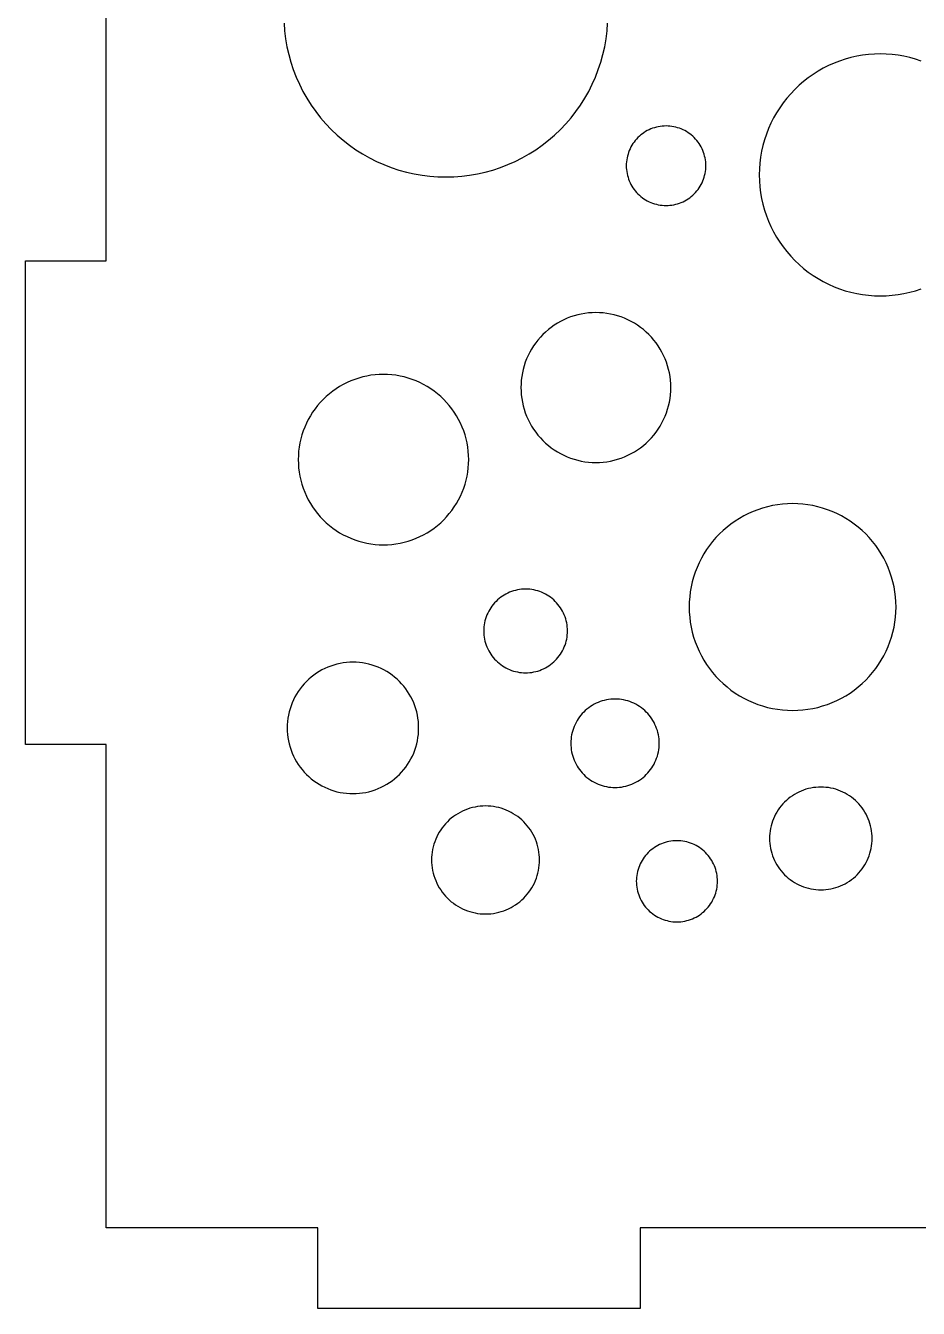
# Model space of a CAD drawing. Header units: millimetres. Extents: x 0 to 375, y -239 to 0.
# Drawn here: x 285 to 329.3, y -128 to -64.3 of the extents above; entities that cross this region are included whole.
import ezdxf

# ---------------------------------------------------------------- set-up
doc = ezdxf.new("R2010")
doc.units = ezdxf.units.MM
doc.layers.add('CUT', color=1, linetype='Continuous')

msp = doc.modelspace()

# ---------------------------------------------------------------- linework, layer by layer
at = {"layer": 'CUT'}
for points in [[(371, -52), (371, -76), (375, -76), (375, -100), (371, -100), (371, -124), (360.5, -124), (360.5, -128), (360.5, -128), (344.5, -128), (344.5, -124), (315.5, -124), (315.5, -128), (299.5, -128), (299.5, -124), (289, -124), (289, -100), (285, -100), (285, -76), (289, -76), (289, -52)], [(297.825, -64.186), (297.854, -64.58), (297.902, -64.971), (297.97, -65.36), (298.056, -65.745), (298.161, -66.125), (298.285, -66.5), (298.427, -66.868), (298.587, -67.229), (298.764, -67.581), (298.959, -67.924), (299.17, -68.258), (299.397, -68.58), (299.64, -68.891), (299.898, -69.19), (300.17, -69.476), (300.455, -69.748), (300.754, -70.006), (301.065, -70.248), (301.388, -70.476), (301.721, -70.687), (302.065, -70.881), (302.417, -71.059), (302.778, -71.218), (303.146, -71.36), (303.521, -71.484), (303.901, -71.59), (304.286, -71.676), (304.675, -71.743), (305.066, -71.792), (305.46, -71.821), (305.854, -71.83), (306.249, -71.821), (306.642, -71.792), (307.034, -71.743), (307.422, -71.676), (307.807, -71.59), (308.188, -71.484), (308.562, -71.36), (308.93, -71.218), (309.291, -71.059), (309.644, -70.881), (309.987, -70.687), (310.32, -70.476), (310.643, -70.248), (310.954, -70.006), (311.253, -69.748), (311.538, -69.476), (311.81, -69.19), (312.068, -68.891), (312.311, -68.58), (312.538, -68.258), (312.749, -67.924), (312.944, -67.581), (313.121, -67.229), (313.281, -66.868), (313.423, -66.5), (313.547, -66.125), (313.652, -65.745), (313.652, -65.745), (313.738, -65.36), (313.806, -64.971), (313.854, -64.58), (313.883, -64.186)], [(329.443, -66.073), (329.163, -65.981), (328.879, -65.902), (328.591, -65.837), (328.301, -65.787), (328.008, -65.751), (327.714, -65.729), (327.419, -65.722), (327.125, -65.729), (326.831, -65.751), (326.538, -65.787), (326.248, -65.837), (325.96, -65.902), (325.676, -65.981), (325.396, -66.073), (325.121, -66.179), (324.852, -66.299), (324.589, -66.431), (324.332, -66.576), (324.083, -66.734), (323.842, -66.904), (323.61, -67.085), (323.386, -67.278), (323.173, -67.481), (322.97, -67.694), (322.777, -67.918), (322.596, -68.15), (322.426, -68.391), (322.268, -68.64), (322.123, -68.896), (321.991, -69.16), (321.871, -69.429), (321.765, -69.704), (321.673, -69.984), (321.594, -70.268), (321.529, -70.556), (321.479, -70.846), (321.443, -71.139), (321.421, -71.433), (321.414, -71.727), (321.421, -72.022), (321.443, -72.316), (321.479, -72.609), (321.529, -72.899), (321.594, -73.187), (321.673, -73.471), (321.765, -73.751), (321.871, -74.026), (321.991, -74.295), (322.123, -74.558), (322.268, -74.815), (322.426, -75.064), (322.596, -75.305), (322.777, -75.537), (322.97, -75.76), (323.173, -75.974), (323.386, -76.177), (323.61, -76.37), (323.842, -76.551), (324.083, -76.721), (324.332, -76.878), (324.589, -77.024), (324.852, -77.156), (325.121, -77.276), (325.396, -77.382), (325.676, -77.474), (325.96, -77.553), (326.248, -77.617), (326.538, -77.668), (326.831, -77.704), (327.125, -77.726), (327.419, -77.733), (327.714, -77.726), (328.008, -77.704), (328.301, -77.668), (328.591, -77.617), (328.879, -77.553), (329.163, -77.474), (329.443, -77.382)]]:
    msp.add_lwpolyline(points, dxfattribs=at)
for points in [[(318.722, -71.657), (318.739, -71.561), (318.751, -71.465), (318.758, -71.368), (318.76, -71.272), (318.758, -71.175), (318.751, -71.078), (318.739, -70.982), (318.722, -70.886), (318.701, -70.792), (318.675, -70.698), (318.645, -70.606), (318.61, -70.516), (318.571, -70.427), (318.527, -70.341), (318.479, -70.256), (318.428, -70.175), (318.372, -70.095), (318.312, -70.019), (318.249, -69.946), (318.182, -69.875), (318.112, -69.808), (318.038, -69.745), (317.962, -69.686), (317.883, -69.63), (317.801, -69.578), (317.717, -69.53), (317.63, -69.487), (317.541, -69.447), (317.451, -69.412), (317.359, -69.382), (317.265, -69.356), (317.171, -69.335), (317.075, -69.318), (316.979, -69.306), (316.883, -69.299), (316.786, -69.297), (316.689, -69.299), (316.592, -69.306), (316.496, -69.318), (316.4, -69.335), (316.306, -69.356), (316.212, -69.382), (316.12, -69.412), (316.03, -69.447), (315.941, -69.487), (315.855, -69.53), (315.771, -69.578), (315.689, -69.63), (315.609, -69.686), (315.533, -69.745), (315.46, -69.808), (315.389, -69.875), (315.323, -69.946), (315.259, -70.019), (315.2, -70.095), (315.144, -70.175), (315.092, -70.256), (315.044, -70.341), (315.001, -70.427), (314.961, -70.516), (314.927, -70.606), (314.896, -70.698), (314.87, -70.792), (314.849, -70.886), (314.832, -70.982), (314.821, -71.078), (314.813, -71.175), (314.811, -71.272), (314.813, -71.368), (314.821, -71.465), (314.832, -71.561), (314.849, -71.657), (314.87, -71.751), (314.896, -71.845), (314.927, -71.937), (314.961, -72.027), (315.001, -72.116), (315.044, -72.202), (315.092, -72.287), (315.144, -72.369), (315.2, -72.448), (315.259, -72.524), (315.323, -72.598), (315.389, -72.668), (315.46, -72.735), (315.533, -72.798), (315.609, -72.858), (315.689, -72.913), (315.771, -72.965), (315.855, -73.013), (315.941, -73.057), (316.03, -73.096), (316.12, -73.131), (316.212, -73.161), (316.306, -73.187), (316.4, -73.208), (316.496, -73.225), (316.592, -73.237), (316.689, -73.244), (316.786, -73.246), (316.883, -73.244), (316.979, -73.237), (317.075, -73.225), (317.171, -73.208), (317.265, -73.187), (317.359, -73.161), (317.451, -73.131), (317.541, -73.096), (317.63, -73.057), (317.717, -73.013), (317.801, -72.965), (317.883, -72.913), (317.962, -72.858), (318.038, -72.798), (318.112, -72.735), (318.182, -72.668), (318.249, -72.598), (318.312, -72.524), (318.372, -72.448), (318.428, -72.369), (318.479, -72.287), (318.527, -72.202), (318.571, -72.116), (318.61, -72.027), (318.645, -71.937), (318.675, -71.845), (318.701, -71.751), (318.722, -71.657)], [(316.95, -83.01), (316.981, -82.83), (317.004, -82.649), (317.017, -82.467), (317.022, -82.284), (317.017, -82.101), (317.004, -81.919), (316.981, -81.738), (316.95, -81.558), (316.91, -81.38), (316.861, -81.204), (316.804, -81.031), (316.738, -80.86), (316.664, -80.693), (316.582, -80.53), (316.492, -80.372), (316.395, -80.217), (316.29, -80.068), (316.177, -79.924), (316.058, -79.786), (315.932, -79.654), (315.8, -79.528), (315.662, -79.408), (315.518, -79.296), (315.368, -79.191), (315.214, -79.093), (315.055, -79.003), (314.892, -78.921), (314.725, -78.847), (314.555, -78.781), (314.381, -78.724), (314.205, -78.675), (314.027, -78.635), (313.847, -78.604), (313.666, -78.582), (313.484, -78.568), (313.302, -78.564), (313.119, -78.568), (312.937, -78.582), (312.756, -78.604), (312.576, -78.635), (312.398, -78.675), (312.222, -78.724), (312.048, -78.781), (311.878, -78.847), (311.711, -78.921), (311.548, -79.003), (311.389, -79.093), (311.235, -79.191), (311.086, -79.296), (310.942, -79.408), (310.803, -79.528), (310.671, -79.654), (310.545, -79.786), (310.426, -79.924), (310.314, -80.068), (310.208, -80.217), (310.111, -80.372), (310.021, -80.53), (309.939, -80.693), (309.865, -80.86), (309.799, -81.031), (309.742, -81.204), (309.693, -81.38), (309.653, -81.558), (309.622, -81.738), (309.599, -81.919), (309.586, -82.101), (309.581, -82.284), (309.586, -82.467), (309.599, -82.649), (309.622, -82.83), (309.653, -83.01), (309.693, -83.188), (309.742, -83.364), (309.799, -83.537), (309.865, -83.708), (309.939, -83.875), (310.021, -84.038), (310.111, -84.197), (310.208, -84.351), (310.314, -84.5), (310.426, -84.644), (310.545, -84.782), (310.671, -84.915), (310.803, -85.04), (310.942, -85.16), (311.086, -85.272), (311.235, -85.377), (311.389, -85.475), (311.548, -85.565), (311.711, -85.647), (311.878, -85.721), (312.048, -85.787), (312.222, -85.844), (312.398, -85.893), (312.576, -85.933), (312.756, -85.964), (312.937, -85.986), (313.119, -86), (313.302, -86.004), (313.484, -86), (313.666, -85.986), (313.847, -85.964), (314.027, -85.933), (314.205, -85.893), (314.381, -85.844), (314.555, -85.787), (314.725, -85.721), (314.892, -85.647), (315.055, -85.565), (315.214, -85.475), (315.368, -85.377), (315.518, -85.272), (315.662, -85.16), (315.8, -85.04), (315.932, -84.915), (316.058, -84.782), (316.177, -84.644), (316.29, -84.5), (316.395, -84.351), (316.492, -84.197), (316.582, -84.038), (316.664, -83.875), (316.738, -83.708), (316.804, -83.537), (316.861, -83.364), (316.91, -83.188), (316.95, -83.01)], [(306.907, -86.687), (306.943, -86.482), (306.968, -86.276), (306.983, -86.069), (306.989, -85.861), (306.983, -85.654), (306.968, -85.447), (306.943, -85.241), (306.907, -85.036), (306.862, -84.834), (306.806, -84.633), (306.741, -84.436), (306.667, -84.243), (306.582, -84.053), (306.489, -83.867), (306.387, -83.687), (306.276, -83.511), (306.156, -83.342), (306.028, -83.178), (305.893, -83.021), (305.75, -82.87), (305.599, -82.727), (305.442, -82.592), (305.278, -82.464), (305.109, -82.344), (304.933, -82.233), (304.753, -82.131), (304.567, -82.038), (304.377, -81.953), (304.184, -81.879), (303.986, -81.814), (303.786, -81.758), (303.584, -81.713), (303.379, -81.677), (303.173, -81.652), (302.966, -81.636), (302.759, -81.631), (302.551, -81.636), (302.344, -81.652), (302.138, -81.677), (301.933, -81.713), (301.731, -81.758), (301.531, -81.814), (301.334, -81.879), (301.14, -81.953), (300.95, -82.038), (300.765, -82.131), (300.584, -82.233), (300.409, -82.344), (300.239, -82.464), (300.075, -82.592), (299.918, -82.727), (299.768, -82.87), (299.624, -83.021), (299.489, -83.178), (299.361, -83.342), (299.242, -83.511), (299.13, -83.687), (299.028, -83.867), (298.935, -84.053), (298.851, -84.243), (298.776, -84.436), (298.711, -84.633), (298.655, -84.834), (298.61, -85.036), (298.574, -85.241), (298.549, -85.447), (298.534, -85.654), (298.529, -85.861), (298.534, -86.069), (298.549, -86.276), (298.574, -86.482), (298.61, -86.687), (298.655, -86.889), (298.711, -87.089), (298.776, -87.286), (298.851, -87.48), (298.935, -87.67), (299.028, -87.855), (299.13, -88.036), (299.242, -88.211), (299.361, -88.381), (299.489, -88.545), (299.624, -88.702), (299.768, -88.852), (299.918, -88.996), (300.075, -89.131), (300.239, -89.259), (300.409, -89.378), (300.584, -89.489), (300.765, -89.592), (300.95, -89.685), (301.14, -89.769), (301.334, -89.844), (301.531, -89.909), (301.731, -89.965), (301.933, -90.01), (302.138, -90.045), (302.344, -90.071), (302.551, -90.086), (302.759, -90.091), (302.966, -90.086), (303.173, -90.071), (303.379, -90.045), (303.584, -90.01), (303.786, -89.965), (303.986, -89.909), (304.184, -89.844), (304.377, -89.769), (304.567, -89.685), (304.753, -89.592), (304.933, -89.489), (305.109, -89.378), (305.278, -89.259), (305.442, -89.131), (305.599, -88.996), (305.75, -88.852), (305.893, -88.702), (306.028, -88.545), (306.156, -88.381), (306.276, -88.211), (306.387, -88.036), (306.489, -87.855), (306.582, -87.67), (306.667, -87.48), (306.741, -87.286), (306.806, -87.089), (306.862, -86.889), (306.907, -86.687)], [(328.101, -94.183), (328.144, -93.935), (328.175, -93.685), (328.193, -93.434), (328.199, -93.182), (328.193, -92.93), (328.175, -92.679), (328.144, -92.428), (328.101, -92.18), (328.045, -91.934), (327.978, -91.692), (327.899, -91.452), (327.809, -91.217), (327.706, -90.987), (327.593, -90.762), (327.469, -90.543), (327.334, -90.33), (327.189, -90.124), (327.034, -89.925), (326.87, -89.734), (326.696, -89.552), (326.513, -89.378), (326.323, -89.214), (326.124, -89.059), (325.918, -88.914), (325.705, -88.779), (325.486, -88.655), (325.261, -88.541), (325.03, -88.439), (324.795, -88.348), (324.556, -88.269), (324.313, -88.202), (324.067, -88.147), (323.819, -88.104), (323.569, -88.073), (323.318, -88.055), (323.066, -88.048), (322.814, -88.055), (322.563, -88.073), (322.313, -88.104), (322.065, -88.147), (321.819, -88.202), (321.576, -88.269), (321.337, -88.348), (321.102, -88.439), (320.871, -88.541), (320.646, -88.655), (320.427, -88.779), (320.214, -88.914), (320.008, -89.059), (319.81, -89.214), (319.619, -89.378), (319.436, -89.552), (319.263, -89.734), (319.098, -89.925), (318.943, -90.124), (318.798, -90.33), (318.663, -90.543), (318.539, -90.762), (318.426, -90.987), (318.324, -91.217), (318.233, -91.452), (318.154, -91.692), (318.087, -91.934), (318.031, -92.18), (317.988, -92.428), (317.957, -92.679), (317.939, -92.93), (317.933, -93.182), (317.939, -93.434), (317.957, -93.685), (317.988, -93.935), (318.031, -94.183), (318.087, -94.429), (318.154, -94.672), (318.233, -94.911), (318.324, -95.146), (318.426, -95.376), (318.539, -95.601), (318.663, -95.821), (318.798, -96.034), (318.943, -96.24), (319.098, -96.438), (319.263, -96.629), (319.436, -96.811), (319.619, -96.985), (319.81, -97.15), (320.008, -97.305), (320.214, -97.45), (320.427, -97.585), (320.646, -97.709), (320.871, -97.822), (321.102, -97.924), (321.337, -98.015), (321.576, -98.094), (321.819, -98.161), (322.065, -98.216), (322.313, -98.259), (322.563, -98.29), (322.814, -98.309), (323.066, -98.315), (323.318, -98.309), (323.569, -98.29), (323.819, -98.259), (324.067, -98.216), (324.313, -98.161), (324.556, -98.094), (324.795, -98.015), (325.03, -97.924), (325.261, -97.822), (325.486, -97.709), (325.705, -97.585), (325.918, -97.45), (326.124, -97.305), (326.323, -97.15), (326.513, -96.985), (326.696, -96.811), (326.87, -96.629), (327.034, -96.438), (327.189, -96.24), (327.334, -96.034), (327.469, -95.821), (327.593, -95.601), (327.706, -95.376), (327.809, -95.146), (327.899, -94.911), (327.978, -94.672), (328.045, -94.429), (328.101, -94.183)], [(311.83, -94.873), (311.852, -94.774), (311.87, -94.673), (311.882, -94.572), (311.89, -94.47), (311.892, -94.368), (311.89, -94.266), (311.882, -94.165), (311.87, -94.063), (311.852, -93.963), (311.83, -93.863), (311.803, -93.765), (311.771, -93.668), (311.734, -93.573), (311.693, -93.48), (311.647, -93.389), (311.597, -93.3), (311.542, -93.214), (311.483, -93.13), (311.421, -93.05), (311.354, -92.973), (311.284, -92.899), (311.21, -92.828), (311.132, -92.762), (311.052, -92.699), (310.969, -92.64), (310.882, -92.586), (310.794, -92.536), (310.703, -92.49), (310.609, -92.448), (310.514, -92.412), (310.417, -92.38), (310.319, -92.352), (310.22, -92.33), (310.119, -92.313), (310.018, -92.3), (309.916, -92.293), (309.814, -92.29), (309.712, -92.293), (309.61, -92.3), (309.509, -92.313), (309.409, -92.33), (309.309, -92.352), (309.211, -92.38), (309.114, -92.412), (309.019, -92.448), (308.926, -92.49), (308.835, -92.536), (308.746, -92.586), (308.66, -92.64), (308.576, -92.699), (308.496, -92.762), (308.419, -92.828), (308.345, -92.899), (308.274, -92.973), (308.208, -93.05), (308.145, -93.13), (308.086, -93.214), (308.032, -93.3), (307.982, -93.389), (307.936, -93.48), (307.894, -93.573), (307.858, -93.668), (307.826, -93.765), (307.798, -93.863), (307.776, -93.963), (307.759, -94.063), (307.746, -94.165), (307.739, -94.266), (307.736, -94.368), (307.739, -94.47), (307.746, -94.572), (307.759, -94.673), (307.776, -94.774), (307.798, -94.873), (307.826, -94.971), (307.858, -95.068), (307.894, -95.163), (307.936, -95.257), (307.982, -95.348), (308.032, -95.437), (308.086, -95.523), (308.145, -95.606), (308.208, -95.686), (308.274, -95.764), (308.345, -95.838), (308.419, -95.908), (308.496, -95.975), (308.576, -96.037), (308.66, -96.096), (308.746, -96.151), (308.835, -96.201), (308.926, -96.247), (309.019, -96.288), (309.114, -96.325), (309.211, -96.357), (309.309, -96.384), (309.409, -96.406), (309.509, -96.424), (309.61, -96.436), (309.712, -96.444), (309.814, -96.446), (309.916, -96.444), (310.018, -96.436), (310.119, -96.424), (310.22, -96.406), (310.319, -96.384), (310.417, -96.357), (310.514, -96.325), (310.609, -96.288), (310.703, -96.247), (310.794, -96.201), (310.882, -96.151), (310.969, -96.096), (311.052, -96.037), (311.132, -95.975), (311.21, -95.908), (311.284, -95.838), (311.354, -95.764), (311.421, -95.686), (311.483, -95.606), (311.542, -95.523), (311.597, -95.437), (311.647, -95.348), (311.693, -95.257), (311.734, -95.163), (311.771, -95.068), (311.803, -94.971), (311.83, -94.873)], [(304.408, -99.976), (304.443, -99.82), (304.471, -99.663), (304.49, -99.504), (304.502, -99.344), (304.506, -99.184), (304.502, -99.024), (304.49, -98.864), (304.471, -98.705), (304.443, -98.548), (304.408, -98.391), (304.366, -98.237), (304.315, -98.085), (304.258, -97.936), (304.193, -97.789), (304.121, -97.646), (304.042, -97.507), (303.956, -97.372), (303.864, -97.241), (303.766, -97.115), (303.661, -96.994), (303.551, -96.878), (303.435, -96.767), (303.314, -96.663), (303.187, -96.564), (303.057, -96.472), (302.921, -96.386), (302.782, -96.307), (302.639, -96.236), (302.493, -96.171), (302.343, -96.113), (302.191, -96.063), (302.037, -96.02), (301.881, -95.985), (301.723, -95.958), (301.564, -95.938), (301.405, -95.926), (301.245, -95.922), (301.085, -95.926), (300.925, -95.938), (300.766, -95.958), (300.608, -95.985), (300.452, -96.02), (300.298, -96.063), (300.146, -96.113), (299.996, -96.171), (299.85, -96.236), (299.707, -96.307), (299.568, -96.386), (299.433, -96.472), (299.302, -96.564), (299.175, -96.663), (299.054, -96.767), (298.938, -96.878), (298.828, -96.994), (298.723, -97.115), (298.625, -97.241), (298.533, -97.372), (298.447, -97.507), (298.368, -97.646), (298.296, -97.789), (298.231, -97.936), (298.174, -98.085), (298.123, -98.237), (298.081, -98.391), (298.046, -98.548), (298.018, -98.705), (297.999, -98.864), (297.987, -99.024), (297.983, -99.184), (297.987, -99.344), (297.999, -99.504), (298.018, -99.663), (298.046, -99.82), (298.081, -99.976), (298.123, -100.131), (298.174, -100.283), (298.231, -100.432), (298.296, -100.578), (298.368, -100.721), (298.447, -100.861), (298.533, -100.996), (298.625, -101.127), (298.723, -101.253), (298.828, -101.374), (298.938, -101.49), (299.054, -101.601), (299.175, -101.705), (299.302, -101.804), (299.433, -101.896), (299.568, -101.982), (299.707, -102.06), (299.85, -102.132), (299.996, -102.197), (300.146, -102.255), (300.298, -102.305), (300.452, -102.348), (300.608, -102.383), (300.766, -102.41), (300.925, -102.43), (301.085, -102.442), (301.245, -102.446), (301.405, -102.442), (301.564, -102.43), (301.723, -102.41), (301.881, -102.383), (302.037, -102.348), (302.191, -102.305), (302.343, -102.255), (302.493, -102.197), (302.639, -102.132), (302.782, -102.06), (302.921, -101.982), (303.057, -101.896), (303.187, -101.804), (303.314, -101.705), (303.435, -101.601), (303.551, -101.49), (303.661, -101.374), (303.766, -101.253), (303.864, -101.127), (303.956, -100.996), (304.042, -100.861), (304.121, -100.721), (304.193, -100.578), (304.258, -100.432), (304.315, -100.283), (304.366, -100.131), (304.408, -99.976)], [(316.404, -100.374), (316.422, -100.268), (316.436, -100.161), (316.443, -100.053), (316.446, -99.946), (316.443, -99.838), (316.436, -99.731), (316.422, -99.624), (316.404, -99.518), (316.38, -99.412), (316.352, -99.309), (316.318, -99.206), (316.279, -99.106), (316.235, -99.007), (316.187, -98.911), (316.134, -98.817), (316.076, -98.726), (316.014, -98.638), (315.948, -98.553), (315.878, -98.472), (315.803, -98.394), (315.725, -98.319), (315.644, -98.249), (315.559, -98.183), (315.471, -98.121), (315.38, -98.063), (315.286, -98.01), (315.19, -97.962), (315.091, -97.918), (314.991, -97.879), (314.888, -97.845), (314.785, -97.817), (314.68, -97.793), (314.573, -97.775), (314.467, -97.762), (314.359, -97.754), (314.251, -97.751), (314.144, -97.754), (314.036, -97.762), (313.929, -97.775), (313.823, -97.793), (313.718, -97.817), (313.614, -97.845), (313.512, -97.879), (313.412, -97.918), (313.313, -97.962), (313.217, -98.01), (313.123, -98.063), (313.032, -98.121), (312.944, -98.183), (312.859, -98.249), (312.777, -98.319), (312.699, -98.394), (312.625, -98.472), (312.555, -98.553), (312.489, -98.638), (312.427, -98.726), (312.369, -98.817), (312.316, -98.911), (312.267, -99.007), (312.224, -99.106), (312.185, -99.206), (312.151, -99.309), (312.122, -99.412), (312.099, -99.518), (312.08, -99.624), (312.067, -99.731), (312.059, -99.838), (312.057, -99.946), (312.059, -100.053), (312.067, -100.161), (312.08, -100.268), (312.099, -100.374), (312.122, -100.479), (312.151, -100.583), (312.185, -100.685), (312.224, -100.786), (312.267, -100.884), (312.316, -100.98), (312.369, -101.074), (312.427, -101.165), (312.489, -101.253), (312.555, -101.338), (312.625, -101.42), (312.699, -101.498), (312.777, -101.572), (312.859, -101.642), (312.944, -101.708), (313.032, -101.771), (313.123, -101.828), (313.217, -101.881), (313.313, -101.93), (313.412, -101.973), (313.512, -102.012), (313.614, -102.046), (313.718, -102.075), (313.823, -102.098), (313.929, -102.117), (314.036, -102.13), (314.144, -102.138), (314.251, -102.14), (314.359, -102.138), (314.467, -102.13), (314.573, -102.117), (314.68, -102.098), (314.785, -102.075), (314.888, -102.046), (314.991, -102.012), (315.091, -101.973), (315.19, -101.93), (315.286, -101.881), (315.38, -101.828), (315.471, -101.771), (315.559, -101.708), (315.644, -101.642), (315.725, -101.572), (315.803, -101.498), (315.878, -101.42), (315.948, -101.338), (316.014, -101.253), (316.076, -101.165), (316.134, -101.074), (316.187, -100.98), (316.235, -100.884), (316.279, -100.786), (316.318, -100.685), (316.352, -100.583), (316.38, -100.479), (316.404, -100.374)], [(326.94, -105.288), (326.967, -105.166), (326.989, -105.043), (327.004, -104.919), (327.013, -104.794), (327.016, -104.669), (327.013, -104.544), (327.004, -104.419), (326.989, -104.295), (326.967, -104.172), (326.94, -104.05), (326.907, -103.93), (326.867, -103.811), (326.822, -103.694), (326.772, -103.58), (326.716, -103.468), (326.654, -103.359), (326.587, -103.254), (326.515, -103.151), (326.438, -103.053), (326.356, -102.958), (326.27, -102.868), (326.18, -102.781), (326.085, -102.7), (325.986, -102.623), (325.884, -102.551), (325.778, -102.484), (325.67, -102.422), (325.558, -102.366), (325.444, -102.315), (325.327, -102.27), (325.208, -102.231), (325.088, -102.198), (324.966, -102.17), (324.842, -102.149), (324.718, -102.134), (324.594, -102.124), (324.469, -102.121), (324.344, -102.124), (324.219, -102.134), (324.095, -102.149), (323.972, -102.17), (323.85, -102.198), (323.729, -102.231), (323.61, -102.27), (323.494, -102.315), (323.379, -102.366), (323.268, -102.422), (323.159, -102.484), (323.053, -102.551), (322.951, -102.623), (322.852, -102.7), (322.758, -102.781), (322.667, -102.868), (322.581, -102.958), (322.499, -103.053), (322.422, -103.151), (322.35, -103.254), (322.283, -103.359), (322.222, -103.468), (322.166, -103.58), (322.115, -103.694), (322.07, -103.811), (322.031, -103.93), (321.997, -104.05), (321.97, -104.172), (321.948, -104.295), (321.933, -104.419), (321.924, -104.544), (321.921, -104.669), (321.924, -104.794), (321.933, -104.919), (321.948, -105.043), (321.97, -105.166), (321.997, -105.288), (322.031, -105.409), (322.07, -105.527), (322.115, -105.644), (322.166, -105.758), (322.222, -105.87), (322.283, -105.979), (322.35, -106.085), (322.422, -106.187), (322.499, -106.285), (322.581, -106.38), (322.667, -106.471), (322.758, -106.557), (322.852, -106.639), (322.951, -106.715), (323.053, -106.787), (323.159, -106.854), (323.268, -106.916), (323.379, -106.972), (323.494, -107.023), (323.61, -107.068), (323.729, -107.107), (323.85, -107.14), (323.972, -107.168), (324.095, -107.189), (324.219, -107.205), (324.344, -107.214), (324.469, -107.217), (324.594, -107.214), (324.718, -107.205), (324.842, -107.189), (324.966, -107.168), (325.088, -107.14), (325.208, -107.107), (325.327, -107.068), (325.444, -107.023), (325.558, -106.972), (325.67, -106.916), (325.778, -106.854), (325.884, -106.787), (325.986, -106.715), (326.085, -106.639), (326.18, -106.557), (326.27, -106.471), (326.356, -106.38), (326.438, -106.285), (326.515, -106.187), (326.587, -106.085), (326.654, -105.979), (326.716, -105.87), (326.772, -105.758), (326.822, -105.644), (326.867, -105.527), (326.907, -105.409), (326.94, -105.288)], [(310.454, -106.261), (310.477, -106.132), (310.493, -106.001), (310.502, -105.87), (310.506, -105.739), (310.502, -105.607), (310.493, -105.476), (310.477, -105.346), (310.454, -105.216), (310.425, -105.088), (310.39, -104.961), (310.349, -104.836), (310.302, -104.713), (310.248, -104.593), (310.189, -104.476), (310.124, -104.361), (310.054, -104.25), (309.978, -104.142), (309.897, -104.039), (309.811, -103.939), (309.721, -103.844), (309.625, -103.753), (309.526, -103.667), (309.422, -103.586), (309.315, -103.511), (309.203, -103.44), (309.089, -103.375), (308.972, -103.316), (308.851, -103.263), (308.729, -103.216), (308.604, -103.174), (308.477, -103.139), (308.349, -103.11), (308.219, -103.088), (308.089, -103.072), (307.957, -103.062), (307.826, -103.059), (307.694, -103.062), (307.563, -103.072), (307.433, -103.088), (307.303, -103.11), (307.175, -103.139), (307.048, -103.174), (306.923, -103.216), (306.8, -103.263), (306.68, -103.316), (306.563, -103.375), (306.448, -103.44), (306.337, -103.511), (306.23, -103.586), (306.126, -103.667), (306.026, -103.753), (305.931, -103.844), (305.84, -103.939), (305.754, -104.039), (305.673, -104.142), (305.598, -104.25), (305.527, -104.361), (305.463, -104.476), (305.403, -104.593), (305.35, -104.713), (305.303, -104.836), (305.262, -104.961), (305.226, -105.088), (305.198, -105.216), (305.175, -105.346), (305.159, -105.476), (305.149, -105.607), (305.146, -105.739), (305.149, -105.87), (305.159, -106.001), (305.175, -106.132), (305.198, -106.261), (305.226, -106.39), (305.262, -106.517), (305.303, -106.641), (305.35, -106.764), (305.403, -106.884), (305.463, -107.002), (305.527, -107.116), (305.598, -107.227), (305.673, -107.335), (305.754, -107.439), (305.84, -107.538), (305.931, -107.634), (306.026, -107.724), (306.126, -107.81), (306.23, -107.891), (306.337, -107.967), (306.448, -108.037), (306.563, -108.102), (306.68, -108.161), (306.8, -108.214), (306.923, -108.262), (307.048, -108.303), (307.175, -108.338), (307.303, -108.367), (307.433, -108.389), (307.563, -108.406), (307.694, -108.415), (307.826, -108.418), (307.957, -108.415), (308.089, -108.406), (308.219, -108.389), (308.349, -108.367), (308.477, -108.338), (308.604, -108.303), (308.729, -108.262), (308.851, -108.214), (308.972, -108.161), (309.089, -108.102), (309.203, -108.037), (309.315, -107.967), (309.422, -107.891), (309.526, -107.81), (309.625, -107.724), (309.721, -107.634), (309.811, -107.538), (309.897, -107.439), (309.978, -107.335), (310.054, -107.227), (310.124, -107.116), (310.189, -107.002), (310.248, -106.884), (310.302, -106.764), (310.349, -106.641), (310.39, -106.517), (310.425, -106.39), (310.454, -106.261)], [(319.297, -107.191), (319.314, -107.094), (319.326, -106.996), (319.333, -106.897), (319.336, -106.798), (319.333, -106.699), (319.326, -106.601), (319.314, -106.503), (319.297, -106.405), (319.275, -106.309), (319.249, -106.214), (319.218, -106.12), (319.182, -106.028), (319.142, -105.937), (319.098, -105.849), (319.049, -105.763), (318.996, -105.68), (318.939, -105.599), (318.879, -105.521), (318.814, -105.446), (318.746, -105.375), (318.674, -105.306), (318.6, -105.242), (318.522, -105.181), (318.441, -105.124), (318.357, -105.071), (318.271, -105.023), (318.183, -104.978), (318.093, -104.938), (318.001, -104.903), (317.907, -104.872), (317.812, -104.845), (317.715, -104.824), (317.618, -104.807), (317.52, -104.795), (317.421, -104.787), (317.322, -104.785), (317.224, -104.787), (317.125, -104.795), (317.027, -104.807), (316.93, -104.824), (316.833, -104.845), (316.738, -104.872), (316.644, -104.903), (316.552, -104.938), (316.462, -104.978), (316.373, -105.023), (316.287, -105.071), (316.204, -105.124), (316.123, -105.181), (316.045, -105.242), (315.97, -105.306), (315.899, -105.375), (315.831, -105.446), (315.766, -105.521), (315.705, -105.599), (315.648, -105.68), (315.596, -105.763), (315.547, -105.849), (315.502, -105.937), (315.462, -106.028), (315.427, -106.12), (315.396, -106.214), (315.369, -106.309), (315.348, -106.405), (315.331, -106.503), (315.319, -106.601), (315.312, -106.699), (315.309, -106.798), (315.312, -106.897), (315.319, -106.996), (315.331, -107.094), (315.348, -107.191), (315.369, -107.287), (315.396, -107.383), (315.427, -107.476), (315.462, -107.569), (315.502, -107.659), (315.547, -107.747), (315.596, -107.833), (315.648, -107.917), (315.705, -107.997), (315.766, -108.075), (315.831, -108.15), (315.899, -108.222), (315.97, -108.29), (316.045, -108.354), (316.123, -108.415), (316.204, -108.472), (316.287, -108.525), (316.373, -108.574), (316.462, -108.618), (316.552, -108.658), (316.644, -108.694), (316.738, -108.725), (316.833, -108.751), (316.93, -108.773), (317.027, -108.79), (317.125, -108.802), (317.224, -108.809), (317.322, -108.811), (317.421, -108.809), (317.52, -108.802), (317.618, -108.79), (317.715, -108.773), (317.812, -108.751), (317.907, -108.725), (318.001, -108.694), (318.093, -108.658), (318.183, -108.618), (318.271, -108.574), (318.357, -108.525), (318.441, -108.472), (318.522, -108.415), (318.6, -108.354), (318.674, -108.29), (318.746, -108.222), (318.814, -108.15), (318.879, -108.075), (318.939, -107.997), (318.996, -107.917), (319.049, -107.833), (319.098, -107.747), (319.142, -107.659), (319.182, -107.569), (319.218, -107.476), (319.249, -107.383), (319.275, -107.287), (319.297, -107.191)]]:
    msp.add_lwpolyline(points, close=True, dxfattribs=at)

doc.saveas('drawing.dxf')
